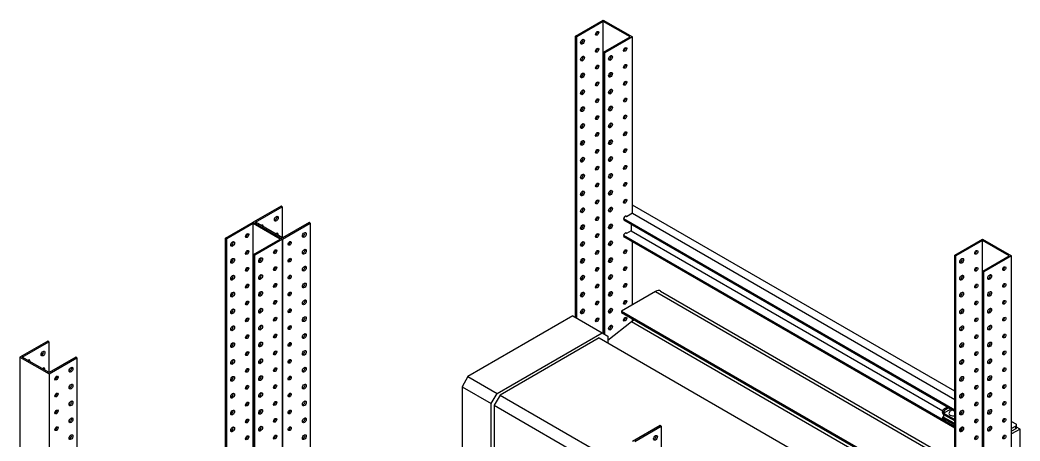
# Model space of a CAD drawing. Header units: millimetres. Extents: x -116965 to 323937, y 291661 to 566926.
# Drawn here: x -14196 to -13514, y 325711 to 325998 of the extents above; entities that cross this region are included whole.
import ezdxf

# ---------------------------------------------------------------- set-up
doc = ezdxf.new("R2010")
doc.units = ezdxf.units.MM
doc.layers.add('ALPHA', color=255, linetype='Continuous')

msp = doc.modelspace()

# ---------------------------------------------------------------- linework, layer by layer
at = {"layer": 'ALPHA'}
for p, q in [((-13816.712293, 325986.968372), (-13797.819283, 325997.876256)), ((-13797.819283, 325996.957698), (-13815.916797, 325986.509093)), ((-13797.819283, 325997.876256), (-13777.931905, 325986.394273)), ((-13797.819283, 325784.311369), (-13797.819283, 325996.957698)), ((-13779.522895, 325986.394273), (-13797.819283, 325996.957698)), ((-13816.712293, 325795.219253), (-13816.712293, 325986.968372)), ((-13815.916797, 325986.509093), (-13816.712293, 325986.968372)), ((-13815.916797, 325794.759974), (-13815.916797, 325986.509093)), ((-13797.620409, 325975.945669), (-13779.522895, 325986.394273)), ((-13777.931905, 325986.394273), (-13796.824914, 325975.486389)), ((-13777.931905, 325866.177909), (-13777.931905, 325986.394273)), ((-13796.824914, 325975.486389), (-13797.620409, 325975.945669)), ((-13797.620409, 325784.19655), (-13797.620409, 325975.945669)), ((-13796.824914, 325783.73727), (-13796.824914, 325975.486389)), ((-14017.574813, 325871.000342), (-14036.467822, 325860.092458)), ((-14016.779317, 325870.541063), (-14017.574813, 325871.000342)), ((-13558.176376, 325744.928167), (-13777.931905, 325871.804081)), ((-14034.876832, 325860.092458), (-14016.779317, 325870.541063)), ((-14016.779317, 325870.541063), (-14016.779317, 325849.643854)), ((-13781.909381, 325863.881513), (-13782.656026, 325864.312589)), ((-13777.931905, 325866.177909), (-13781.909381, 325863.881513)), ((-13777.931905, 325866.177909), (-13558.176376, 325739.301995)), ((-14055.360831, 325849.184574), (-14036.467822, 325860.092458)), ((-14036.467822, 325859.1739), (-14054.565336, 325848.725295)), ((-14036.467822, 325860.092458), (-14016.580444, 325848.610475)), ((-14036.467822, 325860.092458), (-14016.580444, 325848.610475)), ((-14036.467822, 325634.12703), (-14036.467822, 325859.1739)), ((-14018.171434, 325848.610475), (-14036.467822, 325859.1739)), ((-14016.580444, 325849.529034), (-14034.876832, 325860.092458)), ((-13998.482929, 325859.977639), (-14016.580444, 325849.529034)), ((-14016.580444, 325848.610475), (-13997.687434, 325859.518359)), ((-13997.687434, 325859.518359), (-13998.482929, 325859.977639)), ((-13997.687434, 325859.518359), (-13997.687434, 325609.283166)), ((-13783.926705, 325862.749819), (-13558.176376, 325732.412806)), ((-13783.898118, 325861.814756), (-13558.176376, 325731.494247)), ((-13778.7274, 325858.82944), (-13778.7274, 325854.236647)), ((-13783.926705, 325851.267836), (-13558.176376, 325720.930822)), ((-13781.909381, 325852.39953), (-13782.656026, 325852.830606)), ((-13778.7274, 325854.236647), (-13781.909381, 325852.39953)), ((-13778.7274, 325854.236647), (-13566.362151, 325731.627513)), ((-14055.360831, 325574.535537), (-14055.360831, 325849.184574)), ((-14054.565336, 325848.725295), (-14055.360831, 325849.184574)), ((-14054.565336, 325574.994816), (-14054.565336, 325848.725295)), ((-14036.268948, 325838.161871), (-14018.171434, 325848.610475)), ((-14016.580444, 325848.610475), (-14035.473453, 325837.702591)), ((-14016.580444, 325848.610475), (-14016.580444, 325620.19105)), ((-14016.580444, 325620.19105), (-14016.580444, 325848.610475)), ((-13783.898118, 325850.332773), (-13558.176376, 325720.012264)), ((-13777.931905, 325803.830741), (-13777.931905, 325846.888178)), ((-13558.176376, 325837.702591), (-13539.283366, 325848.610475)), ((-13539.283366, 325847.691917), (-13557.380881, 325837.243312)), ((-13539.283366, 325848.610475), (-13519.395988, 325837.128492)), ((-13539.283366, 325534.922695), (-13539.283366, 325847.691917)), ((-13520.986978, 325837.128492), (-13539.283366, 325847.691917)), ((-14035.473453, 325837.702591), (-14036.268948, 325838.161871)), ((-14036.268948, 325629.649056), (-14036.268948, 325838.161871)), ((-14035.473453, 325630.108335), (-14035.473453, 325837.702591)), ((-13558.176376, 325524.58891), (-13558.176376, 325837.702591)), ((-13557.380881, 325837.243312), (-13558.176376, 325837.702591)), ((-13557.380881, 325525.048189), (-13557.380881, 325837.243312)), ((-13539.084493, 325826.679887), (-13520.986978, 325837.128492)), ((-13519.395988, 325837.128492), (-13538.288997, 325826.220608)), ((-13519.395988, 325377.849165), (-13519.395988, 325837.128492)), ((-13538.288997, 325826.220608), (-13539.084493, 325826.679887)), ((-13539.084493, 325367.400561), (-13539.084493, 325826.679887)), ((-13538.288997, 325366.941281), (-13538.288997, 325826.220608)), ((-13762.220876, 325812.901508), (-13785.290235, 325799.582407)), ((-13762.220876, 325812.901508), (-13558.176376, 325695.09636)), ((-13758.845876, 325813.235827), (-13558.176376, 325697.379237)), ((-13818.502157, 325796.252632), (-13890.096718, 325754.917493)), ((-13818.502157, 325796.252632), (-13798.614778, 325784.770649)), ((-13785.290235, 325799.582407), (-13785.290235, 325798.663848)), ((-13785.290235, 325799.582407), (-13564.142589, 325671.902754)), ((-13785.290235, 325798.663848), (-13564.142589, 325670.984196)), ((-13794.637303, 325779.686384), (-13778.528526, 325792.463578)), ((-13778.528526, 325792.463578), (-13776.539789, 325793.611776)), ((-13778.528526, 325792.463578), (-13570.904298, 325672.591673)), ((-13777.931905, 325792.808037), (-13777.931905, 325794.415515)), ((-13870.20934, 325743.435509), (-13798.614778, 325784.770649)), ((-13798.614778, 325784.770649), (-13794.637303, 325782.474252)), ((-13794.637303, 325782.474252), (-13794.637303, 325777.881459)), ((-14176.673838, 325779.144477), (-14195.566848, 325768.236593)), ((-14193.975857, 325768.236593), (-14175.878343, 325778.685198)), ((-14175.878343, 325778.685198), (-14176.673838, 325779.144477)), ((-14175.878343, 325778.685198), (-14175.878343, 325757.787988)), ((-13800.603516, 325781.326054), (-13868.220602, 325742.287311)), ((-13800.603516, 325781.326054), (-13621.219365, 325677.758566)), ((-14195.566848, 325768.236593), (-14175.679469, 325756.75461)), ((-14195.566848, 325768.236593), (-14195.566848, 325308.957266)), ((-14175.679469, 325757.673169), (-14193.975857, 325768.236593)), ((-14157.581955, 325768.121773), (-14175.679469, 325757.673169)), ((-14175.679469, 325756.75461), (-14156.78646, 325767.662494)), ((-14156.78646, 325767.662494), (-14157.581955, 325768.121773)), ((-14156.78646, 325767.662494), (-14156.78646, 325308.383167)), ((-14175.679469, 325756.75461), (-14175.679469, 325297.475283)), ((-13890.096718, 325754.917493), (-13894.074194, 325748.028303)), ((-13890.096718, 325754.917493), (-13870.20934, 325743.435509)), ((-13894.074194, 325748.028303), (-13894.074194, 325706.463524)), ((-13894.074194, 325748.028303), (-13874.186816, 325736.546319)), ((-13874.186816, 325736.546319), (-13870.20934, 325743.435509)), ((-13868.220602, 325742.287311), (-13872.198078, 325735.398121)), ((-13868.220602, 325742.287311), (-13795.830545, 325700.492892)), ((-13553.190825, 325742.049758), (-13554.212606, 325742.639684)), ((-13874.186816, 325694.98154), (-13874.186816, 325736.546319)), ((-13872.198078, 325735.398121), (-13796.824914, 325691.881405)), ((-13872.198078, 325735.398121), (-13872.198078, 325698.426135)), ((-13543.402938, 325736.398719), (-13544.113115, 325736.80874)), ((-13566.529075, 325730.828292), (-13565.733579, 325730.369013)), ((-13566.529075, 325730.460868), (-13566.529075, 325730.828292)), ((-13565.733579, 325730.001589), (-13560.662298, 325732.929495)), ((-13565.733579, 325730.369013), (-13565.733579, 325730.001589)), ((-13565.733579, 325730.001589), (-13558.176376, 325725.638435)), ((-13558.176376, 325724.719877), (-13565.733579, 325729.08303)), ((-13565.534706, 325727.131093), (-13565.534706, 325728.968211)), ((-13558.176376, 325724.719877), (-13565.534706, 325728.968211)), ((-13565.335832, 325732.895049), (-13562.969234, 325734.261405)), ((-13564.540337, 325732.435769), (-13565.335832, 325732.895049)), ((-13564.540337, 325732.435769), (-13562.173739, 325733.802125)), ((-13554.677696, 325729.474283), (-13554.416162, 325729.323287)), ((-13554.596648, 325730.346049), (-13553.701716, 325729.829359)), ((-13759.038896, 325721.734561), (-13777.931905, 325710.826677)), ((-13776.340915, 325710.826677), (-13758.243401, 325721.275282)), ((-13758.243401, 325721.275282), (-13759.038896, 325721.734561)), ((-13758.243401, 325721.275282), (-13758.243401, 325700.378072)), ((-13566.529075, 325726.41921), (-13566.529075, 325726.786634)), ((-13565.733579, 325725.959931), (-13566.529075, 325726.41921)), ((-13565.534706, 325727.741212), (-13566.296079, 325727.301633)), ((-13565.384087, 325725.187432), (-13566.179582, 325725.646711)), ((-13565.733579, 325727.245913), (-13565.534706, 325727.360733)), ((-13565.733579, 325727.245913), (-13558.176376, 325722.88276)), ((-13558.176376, 325721.964201), (-13565.733579, 325726.327354)), ((-13565.733579, 325726.327354), (-13565.733579, 325725.959931)), ((-13558.176376, 325722.88276), (-13565.534706, 325727.131093)), ((-13564.222139, 325725.454724), (-13564.540337, 325725.271012)), ((-13544.283957, 325724.966113), (-13544.311989, 325724.982297)), ((-13544.219091, 325725.158302), (-13544.178831, 325725.135058)), ((-13519.395988, 325724.375417), (-13516.412881, 325722.65312)), ((-13516.412881, 325721.275282), (-13519.395988, 325719.552984)), ((-13516.412881, 325719.438165), (-13516.412881, 325721.275282)), ((-13515.918624, 325720.127084), (-13515.918624, 325721.964201)), ((-13554.677696, 325717.9923), (-13554.416162, 325717.841304)), ((-13554.596648, 325718.864065), (-13553.701716, 325718.347376)), ((-13553.190825, 325719.085792), (-13554.212606, 325719.675717)), ((-13552.934697, 325719.856475), (-13553.673239, 325720.282872)), ((-13553.673239, 325720.282872), (-13552.934697, 325719.856475)), ((-13516.412881, 325719.438165), (-13519.395988, 325717.715867)), ((-13513.628648, 325719.208525), (-13519.395988, 325715.87875)), ((-13513.628648, 325719.208525), (-13515.918624, 325720.530643)), ((-13513.628648, 325446.855884), (-13513.628648, 325719.208525))]:
    msp.add_line(p, q, dxfattribs=at)
msp.add_arc((-13559.170745, 325728.955293), 3.16582, 91.614908222, 153.810374689, dxfattribs=at)
for centre, major_axis, start_param, end_param in [((-13801.995633, 325988.80549), (0.759375, 1.315276), 2.3561944902, 8.6393797974), ((-13802.791128, 325989.264769), (0.759375, 1.315276), 3.692878252, 3.926990817), ((-13802.791128, 325989.264769), (0.759375, 1.315276), 3.926990817, 5.7318997087), ((-13811.939322, 325983.064498), (0.914063, 1.583203), 2.3561944902, 8.6393797974), ((-13812.734817, 325983.523777), (0.914063, 1.583203), 3.5917893435, 3.926990817), ((-13812.734817, 325983.523777), (0.914063, 1.583203), 3.926990817, 5.8329886172), ((-13811.939322, 325971.582515), (0.914063, 1.583203), 2.3561944902, 8.6393797974), ((-13801.995633, 325977.323507), (0.759375, 1.315276), 2.3561944902, 8.6393797974), ((-13802.791128, 325977.782786), (0.759375, 1.315276), 3.692878252, 3.926990817), ((-13802.791128, 325977.782786), (0.759375, 1.315276), 3.926990817, 5.7318997087), ((-13792.847439, 325972.041794), (0.914063, 1.583203), 2.3561944902, 8.6393797974), ((-13793.642934, 325972.501074), (0.914063, 1.583203), 3.926990817, 5.8329886172), ((-13782.90375, 325977.782786), (0.759375, 1.315276), 2.3561944902, 8.6393797974), ((-13783.699245, 325978.242065), (0.759375, 1.315276), 3.692878252, 3.926990817), ((-13783.699245, 325978.242065), (0.759375, 1.315276), 3.926990817, 5.7318997087), ((-13812.734817, 325972.041794), (0.914063, 1.583203), 3.5917893435, 3.926990817), ((-13812.734817, 325972.041794), (0.914063, 1.583203), 3.926990817, 5.8329886172), ((-13801.995633, 325965.841523), (0.759375, 1.315276), 2.3561944902, 8.6393797974), ((-13802.791128, 325966.300803), (0.759375, 1.315276), 3.926990817, 5.7318997087), ((-13793.642934, 325972.501074), (0.914063, 1.583203), 3.5917893435, 3.926990817), ((-13782.90375, 325966.300803), (0.759375, 1.315276), 2.3561944902, 8.6393797974), ((-13783.699245, 325966.760082), (0.759375, 1.315276), 3.926990817, 5.7318997087), ((-13811.939322, 325960.100532), (0.914063, 1.583203), 2.3561944902, 8.6393797974), ((-13812.734817, 325960.559811), (0.914063, 1.583203), 3.926990817, 5.8329886172), ((-13802.791128, 325966.300803), (0.759375, 1.315276), 3.692878252, 3.926990817), ((-13792.847439, 325960.559811), (0.914063, 1.583203), 2.3561944902, 8.6393797974), ((-13793.642934, 325961.01909), (0.914063, 1.583203), 3.926990817, 5.8329886172), ((-13783.699245, 325966.760082), (0.759375, 1.315276), 3.692878252, 3.926990817), ((-13812.734817, 325960.559811), (0.914063, 1.583203), 3.5917893435, 3.926990817), ((-13801.995633, 325954.35954), (0.759375, 1.315276), 2.3561944902, 8.6393797974), ((-13802.791128, 325954.81882), (0.759375, 1.315276), 3.692878252, 3.926990817), ((-13802.791128, 325954.81882), (0.759375, 1.315276), 3.926990817, 5.7318997087), ((-13793.642934, 325961.01909), (0.914063, 1.583203), 3.5917893435, 3.926990817), ((-13782.90375, 325954.81882), (0.759375, 1.315276), 2.3561944902, 8.6393797974), ((-13783.699245, 325955.278099), (0.759375, 1.315276), 3.692878252, 3.926990817), ((-13783.699245, 325955.278099), (0.759375, 1.315276), 3.926990817, 5.7318997087), ((-13811.939322, 325948.618549), (0.914063, 1.583203), 2.3561944902, 8.6393797974), ((-13812.734817, 325949.077828), (0.914063, 1.583203), 3.5917893435, 3.926990817), ((-13812.734817, 325949.077828), (0.914063, 1.583203), 3.926990817, 5.8329886172), ((-13792.847439, 325949.077828), (0.914063, 1.583203), 2.3561944902, 8.6393797974), ((-13793.642934, 325949.537107), (0.914063, 1.583203), 3.5917893435, 3.926990817), ((-13793.642934, 325949.537107), (0.914063, 1.583203), 3.926990817, 5.8329886172), ((-13801.995633, 325942.877557), (0.759375, 1.315276), 2.3561944902, 8.6393797974), ((-13802.791128, 325943.336836), (0.759375, 1.315276), 3.692878252, 3.926990817), ((-13802.791128, 325943.336836), (0.759375, 1.315276), 3.926990817, 5.7318997087), ((-13792.847439, 325937.595845), (0.914063, 1.583203), 2.3561944902, 8.6393797974), ((-13793.642934, 325938.055124), (0.914063, 1.583203), 3.926990817, 5.8329886172), ((-13782.90375, 325943.336836), (0.759375, 1.315276), 2.3561944902, 8.6393797974), ((-13783.699245, 325943.796116), (0.759375, 1.315276), 3.692878252, 3.926990817), ((-13783.699245, 325943.796116), (0.759375, 1.315276), 3.926990817, 5.7318997087), ((-13811.939322, 325937.136565), (0.914063, 1.583203), 2.3561944902, 8.6393797974), ((-13812.734817, 325937.595845), (0.914063, 1.583203), 3.5917893435, 3.926990817), ((-13812.734817, 325937.595845), (0.914063, 1.583203), 3.926990817, 5.8329886172), ((-13801.995633, 325931.395574), (0.759375, 1.315276), 2.3561944902, 8.6393797974), ((-13802.791128, 325931.854853), (0.759375, 1.315276), 3.926990817, 5.7318997087), ((-13793.642934, 325938.055124), (0.914063, 1.583203), 3.5917893435, 3.926990817), ((-13782.90375, 325931.854853), (0.759375, 1.315276), 2.3561944902, 8.6393797974), ((-13783.699245, 325932.314133), (0.759375, 1.315276), 3.926990817, 5.7318997087), ((-13811.939322, 325925.654582), (0.914063, 1.583203), 2.3561944902, 8.6393797974), ((-13812.734817, 325926.113862), (0.914063, 1.583203), 3.926990817, 5.8329886172), ((-13802.791128, 325931.854853), (0.759375, 1.315276), 3.692878252, 3.926990817), ((-13792.847439, 325926.113862), (0.914063, 1.583203), 2.3561944902, 8.6393797974), ((-13793.642934, 325926.573141), (0.914063, 1.583203), 3.926990817, 5.8329886172), ((-13783.699245, 325932.314133), (0.759375, 1.315276), 3.692878252, 3.926990817), ((-13812.734817, 325926.113862), (0.914063, 1.583203), 3.5917893435, 3.926990817), ((-13801.995633, 325919.913591), (0.759375, 1.315276), 2.3561944902, 8.6393797974), ((-13802.791128, 325920.37287), (0.759375, 1.315276), 3.692878252, 3.926990817), ((-13802.791128, 325920.37287), (0.759375, 1.315276), 3.926990817, 5.7318997087), ((-13793.642934, 325926.573141), (0.914063, 1.583203), 3.5917893435, 3.926990817), ((-13782.90375, 325920.37287), (0.759375, 1.315276), 2.3561944902, 8.6393797974), ((-13783.699245, 325920.832149), (0.759375, 1.315276), 3.692878252, 3.926990817), ((-13783.699245, 325920.832149), (0.759375, 1.315276), 3.926990817, 5.7318997087), ((-13811.939322, 325914.172599), (0.914063, 1.583203), 2.3561944902, 8.6393797974), ((-13812.734817, 325914.631878), (0.914063, 1.583203), 3.5917893435, 3.926990817), ((-13812.734817, 325914.631878), (0.914063, 1.583203), 3.926990817, 5.8329886172), ((-13792.847439, 325914.631878), (0.914063, 1.583203), 2.3561944902, 8.6393797974), ((-13793.642934, 325915.091158), (0.914063, 1.583203), 3.5917893435, 3.926990817), ((-13793.642934, 325915.091158), (0.914063, 1.583203), 3.926990817, 5.8329886172), ((-13801.995633, 325908.431608), (0.759375, 1.315276), 2.3561944902, 8.6393797974), ((-13802.791128, 325908.890887), (0.759375, 1.315276), 3.692878252, 3.926990817), ((-13802.791128, 325908.890887), (0.759375, 1.315276), 3.926990817, 5.7318997087), ((-13782.90375, 325908.890887), (0.759375, 1.315276), 2.3561944902, 8.6393797974), ((-13783.699245, 325909.350166), (0.759375, 1.315276), 3.692878252, 3.926990817), ((-13783.699245, 325909.350166), (0.759375, 1.315276), 3.926990817, 5.7318997087), ((-13811.939322, 325902.690616), (0.914063, 1.583203), 2.3561944902, 8.6393797974), ((-13812.734817, 325903.149895), (0.914063, 1.583203), 3.5917893435, 3.926990817), ((-13812.734817, 325903.149895), (0.914063, 1.583203), 3.926990817, 5.8329886172), ((-13801.995633, 325896.949624), (0.759375, 1.315276), 2.3561944902, 8.6393797974), ((-13802.791128, 325897.408904), (0.759375, 1.315276), 3.926990817, 5.7318997087), ((-13792.847439, 325903.149895), (0.914063, 1.583203), 2.3561944902, 8.6393797974), ((-13793.642934, 325903.609175), (0.914063, 1.583203), 3.5917893435, 3.926990817), ((-13793.642934, 325903.609175), (0.914063, 1.583203), 3.926990817, 5.8329886172), ((-13782.90375, 325897.408904), (0.759375, 1.315276), 2.3561944902, 8.6393797974), ((-13783.699245, 325897.868183), (0.759375, 1.315276), 3.926990817, 5.7318997087), ((-13811.939322, 325891.208633), (0.914063, 1.583203), 2.3561944902, 8.6393797974), ((-13812.734817, 325891.667912), (0.914063, 1.583203), 3.926990817, 5.8329886172), ((-13802.791128, 325897.408904), (0.759375, 1.315276), 3.692878252, 3.926990817), ((-13792.847439, 325891.667912), (0.914063, 1.583203), 2.3561944902, 8.6393797974), ((-13793.642934, 325892.127191), (0.914063, 1.583203), 3.926990817, 5.8329886172), ((-13783.699245, 325897.868183), (0.759375, 1.315276), 3.692878252, 3.926990817), ((-13812.734817, 325891.667912), (0.914063, 1.583203), 3.5917893435, 3.926990817), ((-13801.995633, 325885.467641), (0.759375, 1.315276), 2.3561944902, 8.6393797974), ((-13802.791128, 325885.926921), (0.759375, 1.315276), 3.692878252, 3.926990817), ((-13802.791128, 325885.926921), (0.759375, 1.315276), 3.926990817, 5.7318997087), ((-13793.642934, 325892.127191), (0.914063, 1.583203), 3.5917893435, 3.926990817), ((-13782.90375, 325885.926921), (0.759375, 1.315276), 2.3561944902, 8.6393797974), ((-13783.699245, 325886.3862), (0.759375, 1.315276), 3.692878252, 3.926990817), ((-13783.699245, 325886.3862), (0.759375, 1.315276), 3.926990817, 5.7318997087), ((-13811.939322, 325879.72665), (0.914063, 1.583203), 2.3561944902, 8.6393797974), ((-13812.734817, 325880.185929), (0.914063, 1.583203), 3.5917893435, 3.926990817), ((-13812.734817, 325880.185929), (0.914063, 1.583203), 3.926990817, 5.8329886172), ((-13792.847439, 325880.185929), (0.914063, 1.583203), 2.3561944902, 8.6393797974), ((-13793.642934, 325880.645208), (0.914063, 1.583203), 3.5917893435, 3.926990817), ((-13793.642934, 325880.645208), (0.914063, 1.583203), 3.926990817, 5.8329886172), ((-13801.995633, 325873.985658), (0.759375, 1.315276), 2.3561944902, 8.6393797974), ((-13802.791128, 325874.444937), (0.759375, 1.315276), 3.692878252, 3.926990817), ((-13802.791128, 325874.444937), (0.759375, 1.315276), 3.926990817, 5.7318997087), ((-13782.90375, 325874.444937), (0.759375, 1.315276), 2.3561944902, 8.6393797974), ((-13783.699245, 325874.904217), (0.759375, 1.315276), 3.692878252, 3.926990817), ((-13783.699245, 325874.904217), (0.759375, 1.315276), 3.926990817, 5.7318997087), ((-14020.756793, 325862.503675), (0.914063, 1.583203), 2.3561944902, 8.6393797974), ((-13811.939322, 325868.244666), (0.914063, 1.583203), 2.3561944902, 8.6393797974), ((-13812.734817, 325868.703946), (0.914063, 1.583203), 3.5917893435, 3.926990817), ((-13812.734817, 325868.703946), (0.914063, 1.583203), 3.926990817, 5.8329886172), ((-13792.847439, 325868.703946), (0.914063, 1.583203), 2.3561944902, 8.6393797974), ((-13793.642934, 325869.163225), (0.914063, 1.583203), 3.5917893435, 3.926990817), ((-13793.642934, 325869.163225), (0.914063, 1.583203), 3.926990817, 5.8329886172), ((-13782.90375, 325862.962954), (0.759375, 1.315276), 0.7853981634, 2.7435110911), ((-13782.90375, 325862.962954), (0.759375, 1.315276), 5.779267217, 7.0685834706), ((-13783.699245, 325863.422233), (0.759375, 1.315276), 5.7305555808, 5.7318997087), ((-14030.700482, 325856.762683), (0.759375, 1.315276), 0.7853981634, 1.0195107284), ((-14030.700482, 325856.762683), (0.759375, 1.315276), 5.2636745788, 7.0685834706), ((-14031.495977, 325857.221963), (0.759375, 1.315276), 5.2636745788, 5.7318997087), ((-14021.552288, 325862.962954), (0.914062, 1.583203), 3.5917893435, 5.8329886172), ((-13811.939322, 325856.762683), (0.914063, 1.583203), 2.3561944902, 8.6393797974), ((-13812.734817, 325857.221963), (0.914063, 1.583203), 3.926990817, 5.8329886172), ((-13801.995633, 325862.503675), (0.759375, 1.315276), 2.3561944902, 8.6393797974), ((-13802.791128, 325862.962954), (0.759375, 1.315276), 3.692878252, 3.926990817), ((-13802.791128, 325862.962954), (0.759375, 1.315276), 3.926990817, 5.7318997087), ((-13792.847439, 325857.221963), (0.914063, 1.583203), 2.3561944902, 8.6393797974), ((-13793.642934, 325857.681242), (0.914063, 1.583203), 3.926990817, 5.8329886172), ((-13782.90375, 325862.962954), (0.759375, 1.315276), 2.9520619175, 3.3311233897), ((-14040.644171, 325851.021692), (0.759375, 1.315276), 2.3561944902, 8.6393797974), ((-14041.439666, 325851.480971), (0.759375, 1.315276), 3.926990817, 5.7318997087), ((-14020.756793, 325851.021692), (0.914063, 1.583203), 0.7853981634, 1.1205996369), ((-14020.756793, 325851.021692), (0.914063, 1.583203), 5.1625856703, 7.0685834706), ((-14021.552288, 325851.480971), (0.914062, 1.583203), 5.1625856703, 5.8329886172), ((-14001.66491, 325851.480971), (0.914063, 1.583203), 2.3561944902, 8.6393797974), ((-14002.460405, 325851.94025), (0.914062, 1.583203), 3.5917893435, 5.8329886172), ((-13812.734817, 325857.221963), (0.914063, 1.583203), 3.5917893435, 3.926990817), ((-13801.995633, 325851.021692), (0.759375, 1.315276), 2.3561944902, 8.6393797974), ((-13802.791128, 325851.480971), (0.759375, 1.315276), 3.926990817, 5.7318997087), ((-13793.642934, 325857.681242), (0.914063, 1.583203), 3.5917893435, 3.926990817), ((-13782.90375, 325851.480971), (0.759375, 1.315276), 0.7853981634, 2.7435110911), ((-13782.90375, 325851.480971), (0.759375, 1.315276), 5.779267217, 7.0685834706), ((-13783.699245, 325851.94025), (0.759375, 1.315276), 5.7305555808, 5.7318997087), ((-14050.58786, 325845.2807), (0.914063, 1.583203), 2.3561944902, 8.6393797974), ((-14051.383356, 325845.739979), (0.914063, 1.583203), 3.5917893435, 3.926990817), ((-14051.383356, 325845.739979), (0.914063, 1.583203), 3.926990817, 5.8329886172), ((-14041.439666, 325851.480971), (0.759375, 1.315276), 3.692878252, 3.926990817), ((-14011.608599, 325845.739979), (0.759375, 1.315276), 2.3561944902, 8.6393797974), ((-14012.404094, 325846.199259), (0.759375, 1.315276), 3.692878252, 5.7318997087), ((-13811.939322, 325845.2807), (0.914063, 1.583203), 2.3561944902, 8.6393797974), ((-13812.734817, 325845.739979), (0.914063, 1.583203), 3.5917893435, 3.926990817), ((-13812.734817, 325845.739979), (0.914063, 1.583203), 3.926990817, 5.8329886172), ((-13802.791128, 325851.480971), (0.759375, 1.315276), 3.692878252, 3.926990817), ((-13792.847439, 325845.739979), (0.914063, 1.583203), 2.3561944902, 8.6393797974), ((-13793.642934, 325846.199259), (0.914063, 1.583203), 3.5917893435, 3.926990817), ((-13793.642934, 325846.199259), (0.914063, 1.583203), 3.926990817, 5.8329886172), ((-13782.90375, 325851.480971), (0.759375, 1.315276), 2.9520619175, 3.3311233897), ((-14040.644171, 325839.539709), (0.759375, 1.315276), 2.3561944902, 8.6393797974), ((-14041.439666, 325839.998988), (0.759375, 1.315276), 3.692878252, 3.926990817), ((-14041.439666, 325839.998988), (0.759375, 1.315276), 3.926990817, 5.7318997087), ((-14021.552288, 325839.998988), (0.759375, 1.315276), 2.3561944902, 8.6393797974), ((-14022.347783, 325840.458267), (0.759375, 1.315276), 3.692878252, 3.926990817), ((-14022.347783, 325840.458267), (0.759375, 1.315276), 3.926990817, 5.7318997087), ((-14001.66491, 325839.998988), (0.914063, 1.583203), 2.3561944902, 8.6393797974), ((-14002.460405, 325840.458267), (0.914062, 1.583203), 3.5917893435, 5.8329886172), ((-13801.995633, 325839.539709), (0.759375, 1.315276), 2.3561944902, 8.6393797974), ((-13802.791128, 325839.998988), (0.759375, 1.315276), 3.692878252, 3.926990817), ((-13802.791128, 325839.998988), (0.759375, 1.315276), 3.926990817, 5.7318997087), ((-13782.90375, 325839.998988), (0.759375, 1.315276), 2.3561944902, 8.6393797974), ((-13783.699245, 325840.458267), (0.759375, 1.315276), 3.692878252, 3.926990817), ((-13783.699245, 325840.458267), (0.759375, 1.315276), 3.926990817, 5.7318997087), ((-13543.459716, 325839.539709), (0.759375, 1.315276), 2.3561944902, 8.6393797974), ((-13544.255211, 325839.998988), (0.759375, 1.315276), 3.692878252, 3.926990817), ((-13544.255211, 325839.998988), (0.759375, 1.315276), 3.926990817, 5.7318997087), ((-14050.58786, 325833.798717), (0.914063, 1.583203), 2.3561944902, 8.6393797974), ((-14051.383356, 325834.257996), (0.914063, 1.583203), 3.5917893435, 3.926990817), ((-14051.383356, 325834.257996), (0.914063, 1.583203), 3.926990817, 5.8329886172), ((-14031.495977, 325834.257996), (0.914063, 1.583203), 2.3561944902, 8.6393797974), ((-14032.291472, 325834.717276), (0.914063, 1.583203), 3.5917893435, 3.926990817), ((-14032.291472, 325834.717276), (0.914063, 1.583203), 3.926990817, 5.8329886172), ((-14021.552288, 325828.517005), (0.759375, 1.315276), 2.3561944902, 8.6393797974), ((-14011.608599, 325834.257996), (0.759375, 1.315276), 2.3561944902, 8.6393797974), ((-14012.404094, 325834.717276), (0.759375, 1.315276), 3.692878252, 5.7318997087), ((-14001.66491, 325828.517005), (0.914063, 1.583203), 2.3561944902, 8.6393797974), ((-14002.460405, 325828.976284), (0.914062, 1.583203), 3.5917893435, 5.8329886172), ((-13811.939322, 325833.798717), (0.914063, 1.583203), 2.3561944902, 8.6393797974), ((-13812.734817, 325834.257996), (0.914063, 1.583203), 3.5917893435, 3.926990817), ((-13812.734817, 325834.257996), (0.914063, 1.583203), 3.926990817, 5.8329886172), ((-13792.847439, 325834.257996), (0.914063, 1.583203), 2.3561944902, 8.6393797974), ((-13793.642934, 325834.717276), (0.914063, 1.583203), 3.5917893435, 3.926990817), ((-13793.642934, 325834.717276), (0.914063, 1.583203), 3.926990817, 5.8329886172), ((-13782.90375, 325828.517005), (0.759375, 1.315276), 2.3561944902, 8.6393797974), ((-13553.403405, 325833.798717), (0.914063, 1.583203), 2.3561944902, 8.6393797974), ((-13554.1989, 325834.257996), (0.914063, 1.583203), 3.5917893435, 3.926990817), ((-13554.1989, 325834.257996), (0.914063, 1.583203), 3.926990817, 5.8329886172), ((-14050.58786, 325822.316734), (0.914063, 1.583203), 2.3561944902, 8.6393797974), ((-14051.383356, 325822.776013), (0.914063, 1.583203), 3.926990817, 5.8329886172), ((-14040.644171, 325828.057725), (0.759375, 1.315276), 2.3561944902, 8.6393797974), ((-14041.439666, 325828.517005), (0.759375, 1.315276), 3.692878252, 3.926990817), ((-14041.439666, 325828.517005), (0.759375, 1.315276), 3.926990817, 5.7318997087), ((-14031.495977, 325822.776013), (0.914063, 1.583203), 2.3561944902, 8.6393797974), ((-14032.291472, 325823.235292), (0.914063, 1.583203), 3.926990817, 5.8329886172), ((-14022.347783, 325828.976284), (0.759375, 1.315276), 3.692878252, 3.926990817), ((-14022.347783, 325828.976284), (0.759375, 1.315276), 3.926990817, 5.7318997087), ((-14011.608599, 325822.776013), (0.759375, 1.315276), 2.3561944902, 8.6393797974), ((-14012.404094, 325823.235292), (0.759375, 1.315276), 3.692878252, 5.7318997087), ((-13811.939322, 325822.316734), (0.914063, 1.583203), 2.3561944902, 8.6393797974), ((-13812.734817, 325822.776013), (0.914063, 1.583203), 3.926990817, 5.8329886172), ((-13801.995633, 325828.057725), (0.759375, 1.315276), 2.3561944902, 8.6393797974), ((-13802.791128, 325828.517005), (0.759375, 1.315276), 3.692878252, 3.926990817), ((-13802.791128, 325828.517005), (0.759375, 1.315276), 3.926990817, 5.7318997087), ((-13792.847439, 325822.776013), (0.914063, 1.583203), 2.3561944902, 8.6393797974), ((-13793.642934, 325823.235292), (0.914063, 1.583203), 3.926990817, 5.8329886172), ((-13783.699245, 325828.976284), (0.759375, 1.315276), 3.692878252, 3.926990817), ((-13783.699245, 325828.976284), (0.759375, 1.315276), 3.926990817, 5.7318997087), ((-13553.403405, 325822.316734), (0.914063, 1.583203), 2.3561944902, 8.6393797974), ((-13554.1989, 325822.776013), (0.914063, 1.583203), 3.926990817, 5.8329886172), ((-13543.459716, 325828.057725), (0.759375, 1.315276), 2.3561944902, 8.6393797974), ((-13544.255211, 325828.517005), (0.759375, 1.315276), 3.692878252, 3.926990817), ((-13544.255211, 325828.517005), (0.759375, 1.315276), 3.926990817, 5.7318997087), ((-13534.311522, 325822.776013), (0.914063, 1.583203), 2.3561944902, 8.6393797974), ((-13535.107017, 325823.235292), (0.914063, 1.583203), 3.926990817, 5.8329886172), ((-13524.367833, 325828.517005), (0.759375, 1.315276), 2.3561944902, 8.6393797974), ((-13525.163328, 325828.976284), (0.759375, 1.315276), 3.692878252, 3.926990817), ((-13525.163328, 325828.976284), (0.759375, 1.315276), 3.926990817, 5.7318997087), ((-14051.383356, 325822.776013), (0.914063, 1.583203), 3.5917893435, 3.926990817), ((-14040.644171, 325816.575742), (0.759375, 1.315276), 2.3561944902, 8.6393797974), ((-14041.439666, 325817.035021), (0.759375, 1.315276), 3.926990817, 5.7318997087), ((-14032.291472, 325823.235292), (0.914063, 1.583203), 3.5917893435, 3.926990817), ((-14021.552288, 325817.035021), (0.759375, 1.315276), 2.3561944902, 8.6393797974), ((-14022.347783, 325817.494301), (0.759375, 1.315276), 3.926990817, 5.7318997087), ((-14001.66491, 325817.035021), (0.914063, 1.583203), 2.3561944902, 8.6393797974), ((-14002.460405, 325817.494301), (0.914062, 1.583203), 3.5917893435, 5.8329886172), ((-13812.734817, 325822.776013), (0.914063, 1.583203), 3.5917893435, 3.926990817), ((-13801.995633, 325816.575742), (0.759375, 1.315276), 2.3561944902, 8.6393797974), ((-13802.791128, 325817.035021), (0.759375, 1.315276), 3.926990817, 5.7318997087), ((-13793.642934, 325823.235292), (0.914063, 1.583203), 3.5917893435, 3.926990817), ((-13782.90375, 325817.035021), (0.759375, 1.315276), 2.3561944902, 8.6393797974), ((-13783.699245, 325817.494301), (0.759375, 1.315276), 3.926990817, 5.7318997087), ((-13554.1989, 325822.776013), (0.914063, 1.583203), 3.5917893435, 3.926990817), ((-13543.459716, 325816.575742), (0.759375, 1.315276), 2.3561944902, 8.6393797974), ((-13544.255211, 325817.035021), (0.759375, 1.315276), 3.926990817, 5.7318997087), ((-13535.107017, 325823.235292), (0.914063, 1.583203), 3.5917893435, 3.926990817), ((-13524.367833, 325817.035021), (0.759375, 1.315276), 2.3561944902, 8.6393797974), ((-13525.163328, 325817.494301), (0.759375, 1.315276), 3.926990817, 5.7318997087), ((-14050.58786, 325810.834751), (0.914063, 1.583203), 2.3561944902, 8.6393797974), ((-14051.383356, 325811.29403), (0.914063, 1.583203), 3.5917893435, 3.926990817), ((-14051.383356, 325811.29403), (0.914063, 1.583203), 3.926990817, 5.8329886172), ((-14041.439666, 325817.035021), (0.759375, 1.315276), 3.692878252, 3.926990817), ((-14031.495977, 325811.29403), (0.914063, 1.583203), 2.3561944902, 8.6393797974), ((-14032.291472, 325811.753309), (0.914063, 1.583203), 3.5917893435, 3.926990817), ((-14032.291472, 325811.753309), (0.914063, 1.583203), 3.926990817, 5.8329886172), ((-14022.347783, 325817.494301), (0.759375, 1.315276), 3.692878252, 3.926990817), ((-14011.608599, 325811.29403), (0.759375, 1.315276), 2.3561944902, 8.6393797974), ((-14012.404094, 325811.753309), (0.759375, 1.315276), 3.692878252, 5.7318997087), ((-13811.939322, 325810.834751), (0.914063, 1.583203), 2.3561944902, 8.6393797974), ((-13812.734817, 325811.29403), (0.914063, 1.583203), 3.5917893435, 3.926990817), ((-13812.734817, 325811.29403), (0.914063, 1.583203), 3.926990817, 5.8329886172), ((-13802.791128, 325817.035021), (0.759375, 1.315276), 3.692878252, 3.926990817), ((-13792.847439, 325811.29403), (0.914063, 1.583203), 2.3561944902, 8.6393797974), ((-13793.642934, 325811.753309), (0.914063, 1.583203), 3.5917893435, 3.926990817), ((-13793.642934, 325811.753309), (0.914063, 1.583203), 3.926990817, 5.8329886172), ((-13783.699245, 325817.494301), (0.759375, 1.315276), 3.692878252, 3.926990817), ((-13762.220876, 325807.390156), (3.375, 5.845671), 0, 0.7853981634), ((-13553.403405, 325810.834751), (0.914063, 1.583203), 2.3561944902, 8.6393797974), ((-13554.1989, 325811.29403), (0.914063, 1.583203), 3.5917893435, 3.926990817), ((-13554.1989, 325811.29403), (0.914063, 1.583203), 3.926990817, 5.8329886172), ((-13544.255211, 325817.035021), (0.759375, 1.315276), 3.692878252, 3.926990817), ((-13534.311522, 325811.29403), (0.914063, 1.583203), 2.3561944902, 8.6393797974), ((-13535.107017, 325811.753309), (0.914063, 1.583203), 3.5917893435, 3.926990817), ((-13535.107017, 325811.753309), (0.914063, 1.583203), 3.926990817, 5.8329886172), ((-13525.163328, 325817.494301), (0.759375, 1.315276), 3.692878252, 3.926990817), ((-14040.644171, 325805.093759), (0.759375, 1.315276), 2.3561944902, 8.6393797974), ((-14041.439666, 325805.553038), (0.759375, 1.315276), 3.692878252, 3.926990817), ((-14041.439666, 325805.553038), (0.759375, 1.315276), 3.926990817, 5.7318997087), ((-14021.552288, 325805.553038), (0.759375, 1.315276), 2.3561944902, 8.6393797974), ((-14022.347783, 325806.012318), (0.759375, 1.315276), 3.692878252, 3.926990817), ((-14022.347783, 325806.012318), (0.759375, 1.315276), 3.926990817, 5.7318997087), ((-14001.66491, 325805.553038), (0.914063, 1.583203), 2.3561944902, 8.6393797974), ((-14002.460405, 325806.012318), (0.914062, 1.583203), 3.5917893435, 5.8329886172), ((-13801.995633, 325805.093759), (0.759375, 1.315276), 2.3561944902, 8.6393797974), ((-13802.791128, 325805.553038), (0.759375, 1.315276), 3.692878252, 3.926990817), ((-13802.791128, 325805.553038), (0.759375, 1.315276), 3.926990817, 5.7318997087), ((-13782.90375, 325805.553038), (0.759375, 1.315276), 2.3561944902, 8.6393797974), ((-13783.699245, 325806.012318), (0.759375, 1.315276), 3.692878252, 3.926990817), ((-13783.699245, 325806.012318), (0.759375, 1.315276), 3.926990817, 5.7318997087), ((-13543.459716, 325805.093759), (0.759375, 1.315276), 2.3561944902, 8.6393797974), ((-13544.255211, 325805.553038), (0.759375, 1.315276), 3.692878252, 3.926990817), ((-13544.255211, 325805.553038), (0.759375, 1.315276), 3.926990817, 5.7318997087), ((-13524.367833, 325805.553038), (0.759375, 1.315276), 2.3561944902, 8.6393797974), ((-13525.163328, 325806.012318), (0.759375, 1.315276), 3.692878252, 3.926990817), ((-13525.163328, 325806.012318), (0.759375, 1.315276), 3.926990817, 5.7318997087), ((-14050.58786, 325799.352767), (0.914063, 1.583203), 2.3561944902, 8.6393797974), ((-14051.383356, 325799.812047), (0.914063, 1.583203), 3.5917893435, 3.926990817), ((-14051.383356, 325799.812047), (0.914063, 1.583203), 3.926990817, 5.8329886172), ((-14031.495977, 325799.812047), (0.914063, 1.583203), 2.3561944902, 8.6393797974), ((-14032.291472, 325800.271326), (0.914063, 1.583203), 3.5917893435, 3.926990817), ((-14032.291472, 325800.271326), (0.914063, 1.583203), 3.926990817, 5.8329886172), ((-14011.608599, 325799.812047), (0.759375, 1.315276), 2.3561944902, 8.6393797974), ((-14012.404094, 325800.271326), (0.759375, 1.315276), 3.692878252, 5.7318997087), ((-14001.66491, 325794.071055), (0.914063, 1.583203), 2.3561944902, 8.6393797974), ((-13811.939322, 325799.352767), (0.914063, 1.583203), 2.3561944902, 8.6393797974), ((-13812.734817, 325799.812047), (0.914063, 1.583203), 3.5917893435, 3.926990817), ((-13812.734817, 325799.812047), (0.914063, 1.583203), 3.926990817, 5.8329886172), ((-13792.847439, 325799.812047), (0.914063, 1.583203), 2.3561944902, 8.6393797974), ((-13793.642934, 325800.271326), (0.914063, 1.583203), 3.5917893435, 3.926990817), ((-13793.642934, 325800.271326), (0.914063, 1.583203), 3.926990817, 5.8329886172), ((-13553.403405, 325799.352767), (0.914063, 1.583203), 2.3561944902, 8.6393797974), ((-13554.1989, 325799.812047), (0.914063, 1.583203), 3.5917893435, 3.926990817), ((-13554.1989, 325799.812047), (0.914063, 1.583203), 3.926990817, 5.8329886172), ((-13534.311522, 325799.812047), (0.914063, 1.583203), 2.3561944902, 8.6393797974), ((-13535.107017, 325800.271326), (0.914063, 1.583203), 3.5917893435, 3.926990817), ((-13535.107017, 325800.271326), (0.914063, 1.583203), 3.926990817, 5.8329886172), ((-14050.58786, 325787.870784), (0.914063, 1.583203), 2.3561944902, 8.6393797974), ((-14051.383356, 325788.330064), (0.914063, 1.583203), 3.926990817, 5.8329886172), ((-14040.644171, 325793.611776), (0.759375, 1.315276), 2.3561944902, 8.6393797974), ((-14041.439666, 325794.071055), (0.759375, 1.315276), 3.692878252, 3.926990817), ((-14041.439666, 325794.071055), (0.759375, 1.315276), 3.926990817, 5.7318997087), ((-14031.495977, 325788.330064), (0.914063, 1.583203), 2.3561944902, 8.6393797974), ((-14032.291472, 325788.789343), (0.914063, 1.583203), 3.926990817, 5.8329886172), ((-14021.552288, 325794.071055), (0.759375, 1.315276), 2.3561944902, 8.6393797974), ((-14022.347783, 325794.530334), (0.759375, 1.315276), 3.692878252, 3.926990817), ((-14022.347783, 325794.530334), (0.759375, 1.315276), 3.926990817, 5.7318997087), ((-14011.608599, 325788.330064), (0.759375, 1.315276), 2.3561944902, 8.6393797974), ((-14012.404094, 325788.789343), (0.759375, 1.315276), 3.692878252, 5.7318997087), ((-14002.460405, 325794.530334), (0.914062, 1.583203), 3.5917893435, 5.8329886172), ((-13801.995633, 325793.611776), (0.759375, 1.315276), 2.3561944902, 8.6393797974), ((-13802.791128, 325794.071055), (0.759375, 1.315276), 3.692878252, 3.926990817), ((-13802.791128, 325794.071055), (0.759375, 1.315276), 3.926990817, 5.7318997087), ((-13792.847439, 325788.330064), (0.914063, 1.583203), 2.3561944902, 8.6393797974), ((-13793.642934, 325788.789343), (0.914063, 1.583203), 3.926990817, 5.8329886172), ((-13782.90375, 325794.071055), (0.759375, 1.315276), 2.3561944902, 8.6393797974), ((-13783.699245, 325794.530334), (0.759375, 1.315276), 3.692878252, 3.926990817), ((-13783.699245, 325794.530334), (0.759375, 1.315276), 3.926990817, 5.7318997087), ((-13553.403405, 325787.870784), (0.914063, 1.583203), 2.3561944902, 8.6393797974), ((-13554.1989, 325788.330064), (0.914063, 1.583203), 3.926990817, 5.8329886172), ((-13543.459716, 325793.611776), (0.759375, 1.315276), 2.3561944902, 8.6393797974), ((-13544.255211, 325794.071055), (0.759375, 1.315276), 3.692878252, 3.926990817), ((-13544.255211, 325794.071055), (0.759375, 1.315276), 3.926990817, 5.7318997087), ((-13534.311522, 325788.330064), (0.914063, 1.583203), 2.3561944902, 8.6393797974), ((-13535.107017, 325788.789343), (0.914063, 1.583203), 3.926990817, 5.8329886172), ((-13524.367833, 325794.071055), (0.759375, 1.315276), 2.3561944902, 8.6393797974), ((-13525.163328, 325794.530334), (0.759375, 1.315276), 3.692878252, 3.926990817), ((-13525.163328, 325794.530334), (0.759375, 1.315276), 3.926990817, 5.7318997087), ((-14051.383356, 325788.330064), (0.914063, 1.583203), 3.5917893435, 3.926990817), ((-14040.644171, 325782.129793), (0.759375, 1.315276), 2.3561944902, 8.6393797974), ((-14041.439666, 325782.589072), (0.759375, 1.315276), 3.926990817, 5.7318997087), ((-14032.291472, 325788.789343), (0.914063, 1.583203), 3.5917893435, 3.926990817), ((-14021.552288, 325782.589072), (0.759375, 1.315276), 2.3561944902, 8.6393797974), ((-14022.347783, 325783.048351), (0.759375, 1.315276), 3.926990817, 5.7318997087), ((-14001.66491, 325782.589072), (0.914063, 1.583203), 2.3561944902, 8.6393797974), ((-14002.460405, 325783.048351), (0.914062, 1.583203), 3.5917893435, 5.8329886172), ((-13793.642934, 325788.789343), (0.914063, 1.583203), 3.5917893435, 3.926990817), ((-13554.1989, 325788.330064), (0.914063, 1.583203), 3.5917893435, 3.926990817), ((-13543.459716, 325782.129793), (0.759375, 1.315276), 2.3561944902, 8.6393797974), ((-13544.255211, 325782.589072), (0.759375, 1.315276), 3.926990817, 5.7318997087), ((-13535.107017, 325788.789343), (0.914063, 1.583203), 3.5917893435, 3.926990817), ((-13524.367833, 325782.589072), (0.759375, 1.315276), 2.3561944902, 8.6393797974), ((-13525.163328, 325783.048351), (0.759375, 1.315276), 3.926990817, 5.7318997087), ((-14050.58786, 325776.388801), (0.914063, 1.583203), 2.3561944902, 8.6393797974), ((-14051.383356, 325776.84808), (0.914063, 1.583203), 3.926990817, 5.8329886172), ((-14041.439666, 325782.589072), (0.759375, 1.315276), 3.692878252, 3.926990817), ((-14031.495977, 325776.84808), (0.914063, 1.583203), 2.3561944902, 8.6393797974), ((-14032.291472, 325777.30736), (0.914063, 1.583203), 3.5917893435, 3.926990817), ((-14032.291472, 325777.30736), (0.914063, 1.583203), 3.926990817, 5.8329886172), ((-14022.347783, 325783.048351), (0.759375, 1.315276), 3.692878252, 3.926990817), ((-14011.608599, 325776.84808), (0.759375, 1.315276), 2.3561944902, 8.6393797974), ((-14012.404094, 325777.30736), (0.759375, 1.315276), 3.692878252, 5.7318997087), ((-13553.403405, 325776.388801), (0.914063, 1.583203), 2.3561944902, 8.6393797974), ((-13554.1989, 325776.84808), (0.914063, 1.583203), 3.926990817, 5.8329886172), ((-13544.255211, 325782.589072), (0.759375, 1.315276), 3.692878252, 3.926990817), ((-13534.311522, 325776.84808), (0.914063, 1.583203), 2.3561944902, 8.6393797974), ((-13535.107017, 325777.30736), (0.914063, 1.583203), 3.5917893435, 3.926990817), ((-13535.107017, 325777.30736), (0.914063, 1.583203), 3.926990817, 5.8329886172), ((-13525.163328, 325783.048351), (0.759375, 1.315276), 3.692878252, 3.926990817), ((-14179.855819, 325770.647809), (0.914063, 1.583203), 2.3561944902, 8.6393797974), ((-14180.651314, 325771.107089), (0.914063, 1.583203), 3.5917893435, 5.8329886172), ((-14051.383356, 325776.84808), (0.914063, 1.583203), 3.5917893435, 3.926990817), ((-14040.644171, 325770.647809), (0.759375, 1.315276), 2.3561944902, 8.6393797974), ((-14041.439666, 325771.107089), (0.759375, 1.315276), 3.692878252, 3.926990817), ((-14041.439666, 325771.107089), (0.759375, 1.315276), 3.926990817, 5.7318997087), ((-14021.552288, 325771.107089), (0.759375, 1.315276), 2.3561944902, 8.6393797974), ((-14022.347783, 325771.566368), (0.759375, 1.315276), 3.692878252, 3.926990817), ((-14022.347783, 325771.566368), (0.759375, 1.315276), 3.926990817, 5.7318997087), ((-14001.66491, 325771.107089), (0.914063, 1.583203), 2.3561944902, 8.6393797974), ((-14002.460405, 325771.566368), (0.914062, 1.583203), 3.5917893435, 5.8329886172), ((-13554.1989, 325776.84808), (0.914063, 1.583203), 3.5917893435, 3.926990817), ((-13543.459716, 325770.647809), (0.759375, 1.315276), 2.3561944902, 8.6393797974), ((-13544.255211, 325771.107089), (0.759375, 1.315276), 3.692878252, 3.926990817), ((-13544.255211, 325771.107089), (0.759375, 1.315276), 3.926990817, 5.7318997087), ((-13524.367833, 325771.107089), (0.759375, 1.315276), 2.3561944902, 8.6393797974), ((-13525.163328, 325771.566368), (0.759375, 1.315276), 3.692878252, 3.926990817), ((-13525.163328, 325771.566368), (0.759375, 1.315276), 3.926990817, 5.7318997087), ((-14189.799508, 325764.906818), (0.759375, 1.315276), 0.7853981634, 1.0195107284), ((-14189.799508, 325764.906818), (0.759375, 1.315276), 5.2636745788, 7.0685834706), ((-14190.595003, 325765.366097), (0.759375, 1.315276), 5.2636745788, 5.7318997087), ((-14050.58786, 325764.906818), (0.914063, 1.583203), 2.3561944902, 8.6393797974), ((-14051.383356, 325765.366097), (0.914063, 1.583203), 3.5917893435, 3.926990817), ((-14051.383356, 325765.366097), (0.914063, 1.583203), 3.926990817, 5.8329886172), ((-14031.495977, 325765.366097), (0.914063, 1.583203), 2.3561944902, 8.6393797974), ((-14032.291472, 325765.825377), (0.914063, 1.583203), 3.5917893435, 3.926990817), ((-14032.291472, 325765.825377), (0.914063, 1.583203), 3.926990817, 5.8329886172), ((-14011.608599, 325765.366097), (0.759375, 1.315276), 2.3561944902, 8.6393797974), ((-14012.404094, 325765.825377), (0.759375, 1.315276), 3.692878252, 5.7318997087), ((-13553.403405, 325764.906818), (0.914063, 1.583203), 2.3561944902, 8.6393797974), ((-13554.1989, 325765.366097), (0.914063, 1.583203), 3.5917893435, 3.926990817), ((-13554.1989, 325765.366097), (0.914063, 1.583203), 3.926990817, 5.8329886172), ((-13534.311522, 325765.366097), (0.914063, 1.583203), 2.3561944902, 8.6393797974), ((-13535.107017, 325765.825377), (0.914063, 1.583203), 3.5917893435, 3.926990817), ((-13535.107017, 325765.825377), (0.914063, 1.583203), 3.926990817, 5.8329886172), ((-14179.855819, 325759.165826), (0.914063, 1.583203), 0.7853981634, 1.1205996369), ((-14179.855819, 325759.165826), (0.914063, 1.583203), 5.1625856703, 7.0685834706), ((-14180.651314, 325759.625106), (0.914063, 1.583203), 5.1625856703, 5.8329886172), ((-14170.707625, 325753.884114), (0.759375, 1.315276), 2.3561944902, 8.6393797974), ((-14171.50312, 325754.343393), (0.759375, 1.315276), 3.692878252, 5.7318997087), ((-14160.763936, 325759.625106), (0.914063, 1.583203), 2.3561944902, 8.6393797974), ((-14161.559431, 325760.084385), (0.914063, 1.583203), 3.5917893435, 5.8329886172), ((-14050.58786, 325753.424835), (0.914063, 1.583203), 2.3561944902, 8.6393797974), ((-14051.383356, 325753.884114), (0.914063, 1.583203), 3.926990817, 5.8329886172), ((-14040.644171, 325759.165826), (0.759375, 1.315276), 2.3561944902, 8.6393797974), ((-14041.439666, 325759.625106), (0.759375, 1.315276), 3.692878252, 3.926990817), ((-14041.439666, 325759.625106), (0.759375, 1.315276), 3.926990817, 5.7318997087), ((-14031.495977, 325753.884114), (0.914063, 1.583203), 2.3561944902, 8.6393797974), ((-14032.291472, 325754.343393), (0.914063, 1.583203), 3.926990817, 5.8329886172), ((-14021.552288, 325759.625106), (0.759375, 1.315276), 2.3561944902, 8.6393797974), ((-14022.347783, 325760.084385), (0.759375, 1.315276), 3.692878252, 3.926990817), ((-14022.347783, 325760.084385), (0.759375, 1.315276), 3.926990817, 5.7318997087), ((-14011.608599, 325753.884114), (0.759375, 1.315276), 2.3561944902, 8.6393797974), ((-14012.404094, 325754.343393), (0.759375, 1.315276), 3.692878252, 5.7318997087), ((-14001.66491, 325759.625106), (0.914063, 1.583203), 2.3561944902, 8.6393797974), ((-14002.460405, 325760.084385), (0.914062, 1.583203), 3.5917893435, 5.8329886172), ((-13553.403405, 325753.424835), (0.914063, 1.583203), 2.3561944902, 8.6393797974), ((-13554.1989, 325753.884114), (0.914063, 1.583203), 3.926990817, 5.8329886172), ((-13543.459716, 325759.165826), (0.759375, 1.315276), 2.3561944902, 8.6393797974), ((-13544.255211, 325759.625106), (0.759375, 1.315276), 3.692878252, 3.926990817), ((-13544.255211, 325759.625106), (0.759375, 1.315276), 3.926990817, 5.7318997087), ((-13534.311522, 325753.884114), (0.914063, 1.583203), 2.3561944902, 8.6393797974), ((-13535.107017, 325754.343393), (0.914063, 1.583203), 3.926990817, 5.8329886172), ((-13524.367833, 325759.625106), (0.759375, 1.315276), 2.3561944902, 8.6393797974), ((-13525.163328, 325760.084385), (0.759375, 1.315276), 3.692878252, 3.926990817), ((-13525.163328, 325760.084385), (0.759375, 1.315276), 3.926990817, 5.7318997087), ((-14160.763936, 325748.143122), (0.914063, 1.583203), 2.3561944902, 8.6393797974), ((-14161.559431, 325748.602402), (0.914063, 1.583203), 3.5917893435, 5.8329886172), ((-14051.383356, 325753.884114), (0.914063, 1.583203), 3.5917893435, 3.926990817), ((-14040.644171, 325747.683843), (0.759375, 1.315276), 2.3561944902, 8.6393797974), ((-14041.439666, 325748.143122), (0.759375, 1.315276), 3.926990817, 5.7318997087), ((-14032.291472, 325754.343393), (0.914063, 1.583203), 3.5917893435, 3.926990817), ((-14021.552288, 325748.143122), (0.759375, 1.315276), 2.3561944902, 8.6393797974), ((-14022.347783, 325748.602402), (0.759375, 1.315276), 3.926990817, 5.7318997087), ((-14001.66491, 325748.143122), (0.914063, 1.583203), 2.3561944902, 8.6393797974), ((-14002.460405, 325748.602402), (0.914062, 1.583203), 3.5917893435, 5.8329886172), ((-13554.1989, 325753.884114), (0.914063, 1.583203), 3.5917893435, 3.926990817), ((-13543.459716, 325747.683843), (0.759375, 1.315276), 2.3561944902, 8.6393797974), ((-13544.255211, 325748.143122), (0.759375, 1.315276), 3.926990817, 5.7318997087), ((-13535.107017, 325754.343393), (0.914063, 1.583203), 3.5917893435, 3.926990817), ((-13524.367833, 325748.143122), (0.759375, 1.315276), 2.3561944902, 8.6393797974), ((-13525.163328, 325748.602402), (0.759375, 1.315276), 3.926990817, 5.7318997087), ((-14170.707625, 325742.402131), (0.759375, 1.315276), 2.3561944902, 8.6393797974), ((-14171.50312, 325742.86141), (0.759375, 1.315276), 3.692878252, 5.7318997087), ((-14050.58786, 325741.942852), (0.914063, 1.583203), 2.3561944902, 8.6393797974), ((-14051.383356, 325742.402131), (0.914063, 1.583203), 3.926990817, 5.8329886172), ((-14041.439666, 325748.143122), (0.759375, 1.315276), 3.692878252, 3.926990817), ((-14031.495977, 325742.402131), (0.914063, 1.583203), 2.3561944902, 8.6393797974), ((-14032.291472, 325742.86141), (0.914063, 1.583203), 3.926990817, 5.8329886172), ((-14022.347783, 325748.602402), (0.759375, 1.315276), 3.692878252, 3.926990817), ((-14011.608599, 325742.402131), (0.759375, 1.315276), 2.3561944902, 8.6393797974), ((-14012.404094, 325742.86141), (0.759375, 1.315276), 3.692878252, 5.7318997087), ((-13553.403405, 325741.942852), (0.914063, 1.583203), 2.3561944902, 8.6393797974), ((-13554.1989, 325742.402131), (0.914063, 1.583203), 3.926990817, 5.8329886172), ((-13544.255211, 325748.143122), (0.759375, 1.315276), 3.692878252, 3.926990817), ((-13534.311522, 325742.402131), (0.914063, 1.583203), 2.3561944902, 8.6393797974), ((-13535.107017, 325742.86141), (0.914063, 1.583203), 3.926990817, 5.8329886172), ((-13525.163328, 325748.602402), (0.759375, 1.315276), 3.692878252, 3.926990817), ((-14160.763936, 325736.661139), (0.914063, 1.583203), 2.3561944902, 8.6393797974), ((-14161.559431, 325737.120419), (0.914063, 1.583203), 3.5917893435, 5.8329886172), ((-14051.383356, 325742.402131), (0.914063, 1.583203), 3.5917893435, 3.926990817), ((-14040.644171, 325736.20186), (0.759375, 1.315276), 2.3561944902, 8.6393797974), ((-14041.439666, 325736.661139), (0.759375, 1.315276), 3.692878252, 3.926990817), ((-14041.439666, 325736.661139), (0.759375, 1.315276), 3.926990817, 5.7318997087), ((-14032.291472, 325742.86141), (0.914063, 1.583203), 3.5917893435, 3.926990817), ((-14021.552288, 325736.661139), (0.759375, 1.315276), 2.3561944902, 8.6393797974), ((-14022.347783, 325737.120419), (0.759375, 1.315276), 3.692878252, 3.926990817), ((-14022.347783, 325737.120419), (0.759375, 1.315276), 3.926990817, 5.7318997087), ((-14001.66491, 325736.661139), (0.914063, 1.583203), 2.3561944902, 8.6393797974), ((-14002.460405, 325737.120419), (0.914062, 1.583203), 3.5917893435, 5.8329886172), ((-13554.1989, 325742.402131), (0.914063, 1.583203), 3.5917893435, 3.926990817), ((-13543.459716, 325736.20186), (0.759375, 1.315276), 2.3561944902, 8.6393797974), ((-13544.255211, 325736.661139), (0.759375, 1.315276), 3.692878252, 3.926990817), ((-13544.851832, 325728.738571), (-12.65625, 0), 4.6158256164, 4.6821472164), ((-13544.255211, 325736.661139), (0.759375, 1.315276), 3.926990817, 5.7318997087), ((-13535.107017, 325742.86141), (0.914063, 1.583203), 3.5917893435, 3.926990817), ((-13524.367833, 325736.661139), (0.759375, 1.315276), 2.3561944902, 8.6393797974), ((-13525.163328, 325737.120419), (0.759375, 1.315276), 3.692878252, 3.926990817), ((-13525.163328, 325737.120419), (0.759375, 1.315276), 3.926990817, 5.7318997087), ((-14170.707625, 325730.920148), (0.759375, 1.315276), 2.3561944902, 8.6393797974), ((-14171.50312, 325731.379427), (0.759375, 1.315276), 3.692878252, 5.7318997087), ((-14050.58786, 325730.460868), (0.914063, 1.583203), 2.3561944902, 8.6393797974), ((-14051.383356, 325730.920148), (0.914063, 1.583203), 3.5917893435, 3.926990817), ((-14051.383356, 325730.920148), (0.914063, 1.583203), 3.926990817, 5.8329886172), ((-14031.495977, 325730.920148), (0.914063, 1.583203), 2.3561944902, 8.6393797974), ((-14032.291472, 325731.379427), (0.914063, 1.583203), 3.5917893435, 3.926990817), ((-14032.291472, 325731.379427), (0.914063, 1.583203), 3.926990817, 5.8329886172), ((-14011.608599, 325730.920148), (0.759375, 1.315276), 2.3561944902, 8.6393797974), ((-14012.404094, 325731.379427), (0.759375, 1.315276), 3.692878252, 5.7318997087), ((-13565.335832, 325731.517211), (0.84375, 1.461418), 0.7853981634, 2.3561944902), ((-13565.733579, 325730.001589), (-0.5625, 0.974279), 0.7853981634, 2.3561944902), ((-13564.540337, 325731.057932), (0.84375, 1.461418), 0.7853981634, 2.3561944902), ((-13559.170745, 325729.886769), (-2.953125, 0), 6.0065067037, 8.1974102982), ((-13553.403405, 325730.460868), (0.914063, 1.583203), 2.3561944902, 8.6393797974), ((-13554.1989, 325730.920148), (0.914063, 1.583203), 3.5917893435, 3.926990817), ((-13554.1989, 325730.920148), (0.914063, 1.583203), 3.926990817, 5.8329886172), ((-13534.311522, 325730.920148), (0.914063, 1.583203), 2.3561944902, 8.6393797974), ((-13535.107017, 325731.379427), (0.914063, 1.583203), 3.5917893435, 3.926990817), ((-13535.107017, 325731.379427), (0.914063, 1.583203), 3.926990817, 5.8329886172), ((-14160.763936, 325725.179156), (0.914063, 1.583203), 2.3561944902, 8.6393797974), ((-14161.559431, 325725.638435), (0.914063, 1.583203), 3.5917893435, 5.8329886172), ((-14040.644171, 325724.719877), (0.759375, 1.315276), 2.3561944902, 8.6393797974), ((-14041.439666, 325725.179156), (0.759375, 1.315276), 3.692878252, 3.926990817), ((-14041.439666, 325725.179156), (0.759375, 1.315276), 3.926990817, 5.7318997087), ((-14031.495977, 325719.438165), (0.914063, 1.583203), 2.3561944902, 8.6393797974), ((-14032.291472, 325719.897444), (0.914063, 1.583203), 3.926990817, 5.8329886172), ((-14021.552288, 325725.179156), (0.759375, 1.315276), 2.3561944902, 8.6393797974), ((-14022.347783, 325725.638435), (0.759375, 1.315276), 3.692878252, 3.926990817), ((-14022.347783, 325725.638435), (0.759375, 1.315276), 3.926990817, 5.7318997087), ((-14011.608599, 325719.438165), (0.759375, 1.315276), 2.3561944902, 8.6393797974), ((-14001.66491, 325725.179156), (0.914063, 1.583203), 2.3561944902, 8.6393797974), ((-14002.460405, 325725.638435), (0.914062, 1.583203), 3.5917893435, 5.8329886172), ((-13565.733579, 325726.327354), (-0.5625, 0.974279), 5.4977871438, 7.0685834706), ((-13565.335832, 325727.108129), (0.84375, 1.461418), 2.3561944902, 3.1415926536), ((-13564.540337, 325726.64885), (0.84375, 1.461418), 2.3561944902, 3.926990817), ((-13543.459716, 325724.719877), (0.759375, 1.315276), 2.3561944902, 8.6393797974), ((-13544.255211, 325725.179156), (0.759375, 1.315276), 3.692878252, 3.926990817), ((-13545.050706, 325725.638435), (0.871875, 1.510132), 4.5048673228, 4.919910638), ((-13544.255211, 325725.179156), (0.759375, 1.315276), 3.926990817, 5.7318997087), ((-13534.311522, 325719.438165), (0.914063, 1.583203), 2.3561944902, 8.6393797974), ((-13535.107017, 325719.897444), (0.914063, 1.583203), 3.926990817, 5.8329886172), ((-13524.367833, 325725.179156), (0.759375, 1.315276), 2.3561944902, 8.6393797974), ((-13525.163328, 325725.638435), (0.759375, 1.315276), 3.692878252, 3.926990817), ((-13525.163328, 325725.638435), (0.759375, 1.315276), 3.926990817, 5.7318997087), ((-13517.606124, 325721.964201), (-1.6875, 0), 2.3561944902, 3.926990817), ((-14170.707625, 325719.438165), (0.759375, 1.315276), 2.3561944902, 8.6393797974), ((-14171.50312, 325719.897444), (0.759375, 1.315276), 3.692878252, 5.7318997087), ((-14160.763936, 325713.697173), (0.914063, 1.583203), 2.3561944902, 8.6393797974), ((-14161.559431, 325714.156452), (0.914063, 1.583203), 3.5917893435, 5.8329886172), ((-14050.58786, 325718.978885), (0.914063, 1.583203), 2.3561944902, 8.6393797974), ((-14051.383356, 325719.438165), (0.914063, 1.583203), 3.5917893435, 3.926990817), ((-14051.383356, 325719.438165), (0.914063, 1.583203), 3.926990817, 5.8329886172), ((-14040.644171, 325713.237894), (0.759375, 1.315276), 2.3561944902, 8.6393797974), ((-14041.439666, 325713.697173), (0.759375, 1.315276), 3.926990817, 5.7318997087), ((-14032.291472, 325719.897444), (0.914063, 1.583203), 3.5917893435, 3.926990817), ((-14021.552288, 325713.697173), (0.759375, 1.315276), 2.3561944902, 8.6393797974), ((-14022.347783, 325714.156452), (0.759375, 1.315276), 3.926990817, 5.7318997087), ((-14012.404094, 325719.897444), (0.759375, 1.315276), 3.692878252, 5.7318997087), ((-14001.66491, 325713.697173), (0.914063, 1.583203), 2.3561944902, 8.6393797974), ((-14002.460405, 325714.156452), (0.914062, 1.583203), 3.5917893435, 5.8329886172), ((-13762.220876, 325713.237894), (0.914063, 1.583203), 2.3561944902, 8.6393797974), ((-13763.016371, 325713.697173), (0.914062, 1.583203), 3.5917893435, 5.8329886172), ((-13553.403405, 325718.978885), (0.914063, 1.583203), 2.3561944902, 8.6393797974), ((-13554.1989, 325719.438165), (0.914063, 1.583203), 3.5917893435, 3.926990817), ((-13554.1989, 325719.438165), (0.914063, 1.583203), 3.926990817, 5.8329886172), ((-13543.459716, 325713.237894), (0.759375, 1.315276), 2.3561944902, 8.6393797974), ((-13544.255211, 325713.697173), (0.759375, 1.315276), 3.926990817, 5.7318997087), ((-13535.107017, 325719.897444), (0.914063, 1.583203), 3.5917893435, 3.926990817), ((-13524.367833, 325713.697173), (0.759375, 1.315276), 2.3561944902, 8.6393797974), ((-13525.163328, 325714.156452), (0.759375, 1.315276), 3.926990817, 5.7318997087), ((-13517.606124, 325720.127084), (-1.6875, 0), 2.3561944902, 3.1415926536), ((-14041.439666, 325713.697173), (0.759375, 1.315276), 3.692878252, 3.926990817), ((-14022.347783, 325714.156452), (0.759375, 1.315276), 3.692878252, 3.926990817), ((-13544.255211, 325713.697173), (0.759375, 1.315276), 3.692878252, 3.926990817), ((-13545.050706, 325714.156452), (0.871875, 1.510132), 4.5048673228, 4.919910638), ((-13525.163328, 325714.156452), (0.759375, 1.315276), 3.692878252, 3.926990817)]:
    msp.add_ellipse(centre, major_axis=major_axis, ratio=0.5773502692, start_param=start_param, end_param=end_param, dxfattribs=at)

doc.saveas('drawing.dxf')
